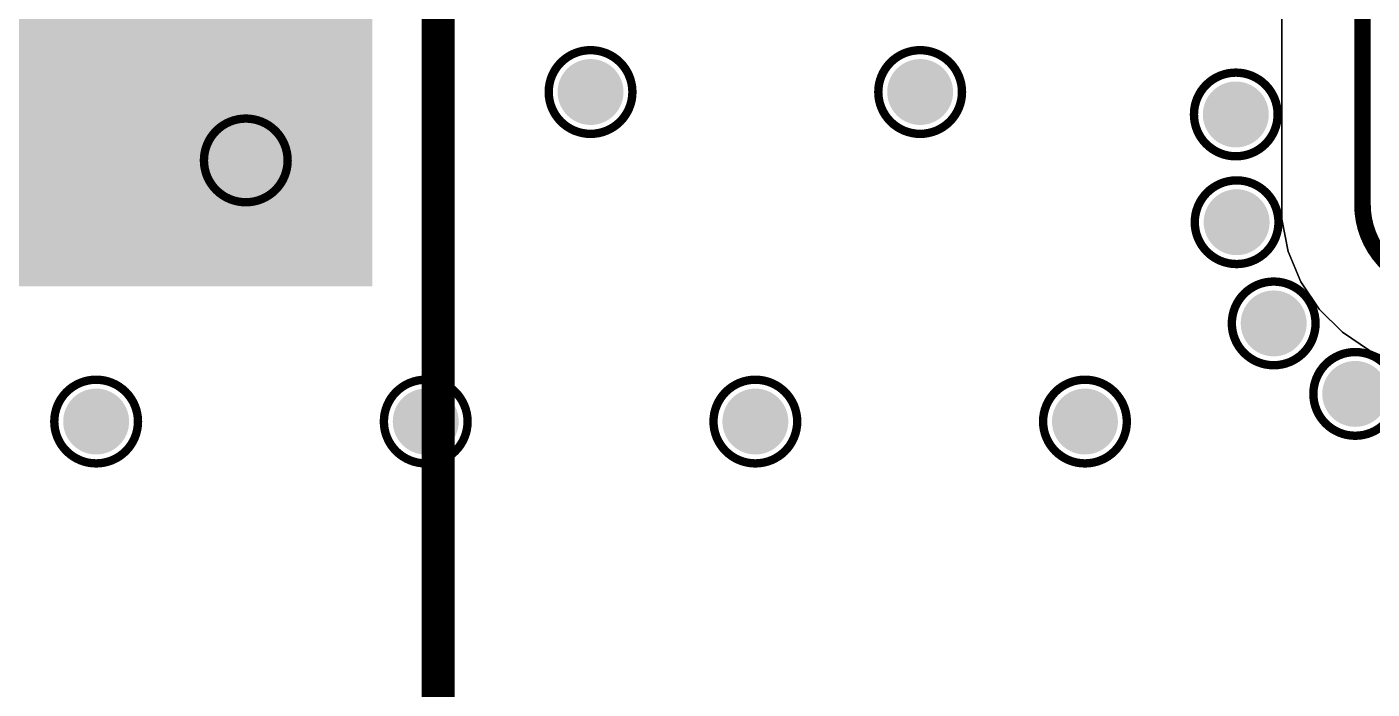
# Model space of a CAD drawing. Header units: inches. Extents: x -10 to 344, y -7 to 75.
# Drawn here: x 15.82 to 23.98, y 11.78 to 15.8 of the extents above; entities that cross this region are included whole.
import ezdxf

# ---------------------------------------------------------------- set-up
doc = ezdxf.new("R2010")
doc.units = ezdxf.units.IN
for name, color, linetype in [('Bottom Layer', 5, 'Continuous'), ('Drill Drawing', 1, 'Continuous'), ('Mid Layer 1', 16, 'Continuous'), ('Mid Layer 2', 76, 'Continuous'), ('Top Layer', 1, 'Continuous'), ('Top Overlay', 2, 'Continuous'), ('Top Paste', 8, 'Continuous'), ('Top Solder', 216, 'Continuous'), ('Via Holes', 16, 'Continuous')]:
    doc.layers.add(name, color=color, linetype=linetype)

# ---------------------------------------------------------------- blocks, each defined once
blk = doc.blocks.new('DSGP_1575_18_4_A_02_117')
at = {"layer": 'Top Layer'}
blk.add_hatch(color=1, dxfattribs=at).paths.add_polyline_path([(-0.05, 8.5), (-0.05, 5), (-3.55, 5), (-3.55, 8.5)])
at = {"layer": 'Top Paste'}
blk.add_hatch(color=8, dxfattribs=at).paths.add_polyline_path([(-0.65, 7.9), (-0.65, 5.6), (-2.95, 5.6), (-2.95, 7.9)])
at = {"layer": 'Top Solder'}
blk.add_hatch(color=216, dxfattribs=at).paths.add_polyline_path([(0.05, 8.6), (0.05, 4.9), (-3.65, 4.9), (-3.65, 8.6)])
at = {"layer": 'Top Overlay', "const_width": 0.2}
blk.add_lwpolyline([(0.4499, -8.9998), (0.4499, 9.0001)], dxfattribs=at)

msp = doc.modelspace()

# ---------------------------------------------------------------- hatches: boundary and pattern name
at = {"layer": 'Bottom Layer'}
h = msp.add_hatch(color=5, dxfattribs=at)
edge = h.paths.add_edge_path()
edge.add_arc((19.2381, 15.4051), 0.2, 0, 360)
h = msp.add_hatch(color=5, dxfattribs=at)
edge = h.paths.add_edge_path()
edge.add_arc((21.2381, 15.4051), 0.2, 0, 360)
h = msp.add_hatch(color=5, dxfattribs=at)
edge = h.paths.add_edge_path()
edge.add_arc((23.1535, 15.2689), 0.2, 0, 360)
h = msp.add_hatch(color=5, dxfattribs=at)
edge = h.paths.add_edge_path()
edge.add_arc((17.1462, 14.99), 0.2, 0, 360)
h = msp.add_hatch(color=5, dxfattribs=at)
edge = h.paths.add_edge_path()
edge.add_arc((23.1584, 14.6149), 0.2, 0, 360)
h = msp.add_hatch(color=5, dxfattribs=at)
edge = h.paths.add_edge_path()
edge.add_arc((23.3833, 14.0008), 0.2, 0, 360)
h = msp.add_hatch(color=5, dxfattribs=at)
edge = h.paths.add_edge_path()
edge.add_arc((23.878, 13.5729), 0.2, 0, 360)
h = msp.add_hatch(color=5, dxfattribs=at)
edge = h.paths.add_edge_path()
edge.add_arc((16.2381, 13.4051), 0.2, 0, 360)
h = msp.add_hatch(color=5, dxfattribs=at)
edge = h.paths.add_edge_path()
edge.add_arc((18.2381, 13.4051), 0.2, 0, 360)
h = msp.add_hatch(color=5, dxfattribs=at)
edge = h.paths.add_edge_path()
edge.add_arc((20.2381, 13.4051), 0.2, 0, 360)
h = msp.add_hatch(color=5, dxfattribs=at)
edge = h.paths.add_edge_path()
edge.add_arc((22.2381, 13.4051), 0.2, 0, 360)
at = {"layer": 'Mid Layer 1'}
h = msp.add_hatch(color=16, dxfattribs=at)
edge = h.paths.add_edge_path()
edge.add_arc((19.2381, 15.4051), 0.2, 0, 360)
h = msp.add_hatch(color=16, dxfattribs=at)
edge = h.paths.add_edge_path()
edge.add_arc((21.2381, 15.4051), 0.2, 0, 360)
h = msp.add_hatch(color=16, dxfattribs=at)
edge = h.paths.add_edge_path()
edge.add_arc((23.1535, 15.2689), 0.2, 0, 360)
h = msp.add_hatch(color=16, dxfattribs=at)
edge = h.paths.add_edge_path()
edge.add_arc((17.1462, 14.99), 0.2, 0, 360)
h = msp.add_hatch(color=16, dxfattribs=at)
edge = h.paths.add_edge_path()
edge.add_arc((23.1584, 14.6149), 0.2, 0, 360)
h = msp.add_hatch(color=16, dxfattribs=at)
edge = h.paths.add_edge_path()
edge.add_arc((23.3833, 14.0008), 0.2, 0, 360)
h = msp.add_hatch(color=16, dxfattribs=at)
edge = h.paths.add_edge_path()
edge.add_arc((23.878, 13.5729), 0.2, 0, 360)
h = msp.add_hatch(color=16, dxfattribs=at)
edge = h.paths.add_edge_path()
edge.add_arc((16.2381, 13.4051), 0.2, 0, 360)
h = msp.add_hatch(color=16, dxfattribs=at)
edge = h.paths.add_edge_path()
edge.add_arc((18.2381, 13.4051), 0.2, 0, 360)
h = msp.add_hatch(color=16, dxfattribs=at)
edge = h.paths.add_edge_path()
edge.add_arc((20.2381, 13.4051), 0.2, 0, 360)
h = msp.add_hatch(color=16, dxfattribs=at)
edge = h.paths.add_edge_path()
edge.add_arc((22.2381, 13.4051), 0.2, 0, 360)
at = {"layer": 'Mid Layer 2'}
h = msp.add_hatch(color=76, dxfattribs=at)
edge = h.paths.add_edge_path()
edge.add_arc((19.2381, 15.4051), 0.2, 0, 360)
h = msp.add_hatch(color=76, dxfattribs=at)
edge = h.paths.add_edge_path()
edge.add_arc((21.2381, 15.4051), 0.2, 0, 360)
h = msp.add_hatch(color=76, dxfattribs=at)
edge = h.paths.add_edge_path()
edge.add_arc((23.1535, 15.2689), 0.2, 0, 360)
h = msp.add_hatch(color=76, dxfattribs=at)
edge = h.paths.add_edge_path()
edge.add_arc((17.1462, 14.99), 0.2, 0, 360)
h = msp.add_hatch(color=76, dxfattribs=at)
edge = h.paths.add_edge_path()
edge.add_arc((23.1584, 14.6149), 0.2, 0, 360)
h = msp.add_hatch(color=76, dxfattribs=at)
edge = h.paths.add_edge_path()
edge.add_arc((23.3833, 14.0008), 0.2, 0, 360)
h = msp.add_hatch(color=76, dxfattribs=at)
edge = h.paths.add_edge_path()
edge.add_arc((23.878, 13.5729), 0.2, 0, 360)
h = msp.add_hatch(color=76, dxfattribs=at)
edge = h.paths.add_edge_path()
edge.add_arc((16.2381, 13.4051), 0.2, 0, 360)
h = msp.add_hatch(color=76, dxfattribs=at)
edge = h.paths.add_edge_path()
edge.add_arc((18.2381, 13.4051), 0.2, 0, 360)
h = msp.add_hatch(color=76, dxfattribs=at)
edge = h.paths.add_edge_path()
edge.add_arc((20.2381, 13.4051), 0.2, 0, 360)
h = msp.add_hatch(color=76, dxfattribs=at)
edge = h.paths.add_edge_path()
edge.add_arc((22.2381, 13.4051), 0.2, 0, 360)
at = {"layer": 'Top Layer'}
h = msp.add_hatch(color=1, dxfattribs=at)
edge = h.paths.add_edge_path()
edge.add_arc((19.2381, 15.4051), 0.2, 0, 360)
h = msp.add_hatch(color=1, dxfattribs=at)
edge = h.paths.add_edge_path()
edge.add_arc((21.2381, 15.4051), 0.2, 0, 360)
h = msp.add_hatch(color=1, dxfattribs=at)
edge = h.paths.add_edge_path()
edge.add_arc((23.1535, 15.2689), 0.2, 0, 360)
h = msp.add_hatch(color=1, dxfattribs=at)
edge = h.paths.add_edge_path()
edge.add_arc((17.1462, 14.99), 0.2, 0, 360)
h = msp.add_hatch(color=1, dxfattribs=at)
edge = h.paths.add_edge_path()
edge.add_arc((23.1584, 14.6149), 0.2, 0, 360)
h = msp.add_hatch(color=1, dxfattribs=at)
edge = h.paths.add_edge_path()
edge.add_arc((23.3833, 14.0008), 0.2, 0, 360)
h = msp.add_hatch(color=1, dxfattribs=at)
edge = h.paths.add_edge_path()
edge.add_arc((23.878, 13.5729), 0.2, 0, 360)
h = msp.add_hatch(color=1, dxfattribs=at)
edge = h.paths.add_edge_path()
edge.add_arc((16.2381, 13.4051), 0.2, 0, 360)
h = msp.add_hatch(color=1, dxfattribs=at)
edge = h.paths.add_edge_path()
edge.add_arc((18.2381, 13.4051), 0.2, 0, 360)
h = msp.add_hatch(color=1, dxfattribs=at)
edge = h.paths.add_edge_path()
edge.add_arc((20.2381, 13.4051), 0.2, 0, 360)
h = msp.add_hatch(color=1, dxfattribs=at)
edge = h.paths.add_edge_path()
edge.add_arc((22.2381, 13.4051), 0.2, 0, 360)
at = {"layer": 'Via Holes'}
h = msp.add_hatch(color=7, dxfattribs=at)
edge = h.paths.add_edge_path()
edge.add_arc((19.2381, 15.4051), 0.1, 0, 360)
h = msp.add_hatch(color=7, dxfattribs=at)
edge = h.paths.add_edge_path()
edge.add_arc((21.2381, 15.4051), 0.1, 0, 360)
h = msp.add_hatch(color=7, dxfattribs=at)
edge = h.paths.add_edge_path()
edge.add_arc((23.1535, 15.2689), 0.1, 0, 360)
h = msp.add_hatch(color=7, dxfattribs=at)
edge = h.paths.add_edge_path()
edge.add_arc((17.1462, 14.99), 0.1, 0, 360)
h = msp.add_hatch(color=7, dxfattribs=at)
edge = h.paths.add_edge_path()
edge.add_arc((23.1584, 14.6149), 0.1, 0, 360)
h = msp.add_hatch(color=7, dxfattribs=at)
edge = h.paths.add_edge_path()
edge.add_arc((23.3833, 14.0008), 0.1, 0, 360)
h = msp.add_hatch(color=7, dxfattribs=at)
edge = h.paths.add_edge_path()
edge.add_arc((23.878, 13.5729), 0.1, 0, 360)
h = msp.add_hatch(color=7, dxfattribs=at)
edge = h.paths.add_edge_path()
edge.add_arc((16.2381, 13.4051), 0.1, 0, 360)
h = msp.add_hatch(color=7, dxfattribs=at)
edge = h.paths.add_edge_path()
edge.add_arc((18.2381, 13.4051), 0.1, 0, 360)
h = msp.add_hatch(color=7, dxfattribs=at)
edge = h.paths.add_edge_path()
edge.add_arc((20.2381, 13.4051), 0.1, 0, 360)
h = msp.add_hatch(color=7, dxfattribs=at)
edge = h.paths.add_edge_path()
edge.add_arc((22.2381, 13.4051), 0.1, 0, 360)

# ---------------------------------------------------------------- linework, layer by layer
at = {"layer": 'Drill Drawing'}
for points, const_width in [([(19.4921, 15.4051, 1), (18.9841, 15.4051, 1)], 0.0508), ([(21.4921, 15.4051, 1), (20.9841, 15.4051, 1)], 0.0508), ([(23.4075, 15.2689, 1), (22.8995, 15.2689, 1)], 0.0508), ([(18.9714, 15.4051, 1), (18.9968, 15.4051, 1)], 0.0254), ([(19.4794, 15.4051, 1), (19.5048, 15.4051, 1)], 0.0254), ([(20.9714, 15.4051, 1), (20.9968, 15.4051, 1)], 0.0254), ([(21.4794, 15.4051, 1), (21.5048, 15.4051, 1)], 0.0254), ([(17.4002, 14.99, 1), (16.8922, 14.99, 1)], 0.0508), ([(22.8868, 15.2689, 1), (22.9122, 15.2689, 1)], 0.0254), ([(23.3948, 15.2689, 1), (23.4202, 15.2689, 1)], 0.0254), ([(16.8795, 14.99, 1), (16.9049, 14.99, 1)], 0.0254), ([(17.3875, 14.99, 1), (17.4129, 14.99, 1)], 0.0254), ([(23.4124, 14.6149, 1), (22.9044, 14.6149, 1)], 0.0508), ([(22.8917, 14.6149, 1), (22.9171, 14.6149, 1)], 0.0254), ([(23.3997, 14.6149, 1), (23.4251, 14.6149, 1)], 0.0254), ([(23.6373, 14.0008, 1), (23.1293, 14.0008, 1)], 0.0508), ([(23.1166, 14.0008, 1), (23.142, 14.0008, 1)], 0.0254), ([(23.6246, 14.0008, 1), (23.65, 14.0008, 1)], 0.0254), ([(24.132, 13.5729, 1), (23.624, 13.5729, 1)], 0.0508), ([(16.4921, 13.4051, 1), (15.9841, 13.4051, 1)], 0.0508), ([(18.4921, 13.4051, 1), (17.9841, 13.4051, 1)], 0.0508), ([(20.4921, 13.4051, 1), (19.9841, 13.4051, 1)], 0.0508), ([(22.4921, 13.4051, 1), (21.9841, 13.4051, 1)], 0.0508), ([(23.6113, 13.5729, 1), (23.6367, 13.5729, 1)], 0.0254), ([(15.9714, 13.4051, 1), (15.9968, 13.4051, 1)], 0.0254), ([(16.4794, 13.4051, 1), (16.5048, 13.4051, 1)], 0.0254), ([(17.9714, 13.4051, 1), (17.9968, 13.4051, 1)], 0.0254), ([(18.4794, 13.4051, 1), (18.5048, 13.4051, 1)], 0.0254), ([(19.9714, 13.4051, 1), (19.9968, 13.4051, 1)], 0.0254), ([(20.4794, 13.4051, 1), (20.5048, 13.4051, 1)], 0.0254), ([(21.9714, 13.4051, 1), (21.9968, 13.4051, 1)], 0.0254), ([(22.4794, 13.4051, 1), (22.5048, 13.4051, 1)], 0.0254)]:
    msp.add_lwpolyline(points, format="xyb", close=True, dxfattribs=dict(at, const_width=const_width))
at = {"layer": 'Top Layer'}
for p, q in [((23.4332, 14.7328), (23.4332, 16.36)), ((23.4332, 16.2526), (23.4332, 14.7328)), ((23.4332, 14.7328), (23.4332, 14.7328)), ((23.4332, 14.6332), (23.4332, 14.7328)), ((23.4332, 14.7328), (23.4332, 14.7328)), ((23.4332, 14.7328), (23.4332, 14.6332)), ((23.4721, 14.4378), (23.4332, 14.6332)), ((23.4332, 14.6332), (23.4721, 14.4378)), ((23.5483, 14.2537), (23.4721, 14.4378)), ((23.4721, 14.4378), (23.5483, 14.2537)), ((23.659, 14.088), (23.5483, 14.2537)), ((23.5483, 14.2537), (23.659, 14.088)), ((23.7999, 13.9471), (23.659, 14.088)), ((23.659, 14.088), (23.7999, 13.9471)), ((23.9656, 13.8364), (23.7999, 13.9471)), ((23.7999, 13.9471), (23.9656, 13.8364)), ((24.1496, 13.7602), (23.9656, 13.8364)), ((23.9656, 13.8364), (24.1496, 13.7602))]:
    msp.add_line(p, q, dxfattribs=at)
at = {"layer": 'Top Layer', "const_width": 0.1009}
msp.add_lwpolyline([(23.9221, 14.7215), (23.9221, 16.5804)], dxfattribs=at)
at = {"layer": 'Top Layer', "const_width": 0.0504}
msp.add_lwpolyline([(23.8969, 14.7215, 1), (23.9474, 14.7215, 1)], format="xyb", close=True, dxfattribs=at)
msp.add_lwpolyline([(23.8969, 14.7215, 1), (23.9474, 14.7215, 1)], format="xyb", close=True, dxfattribs=at)
at = {"layer": 'Top Layer', "const_width": 0.1009}
msp.add_lwpolyline([(24.4196, 14.224, -0.414214), (23.9221, 14.7215)], format="xyb", dxfattribs=at)

# ---------------------------------------------------------------- block references
msp.add_blockref('DSGP_1575_18_4_A_02_117', (17.8637, 9.3256))

doc.saveas('drawing.dxf')
